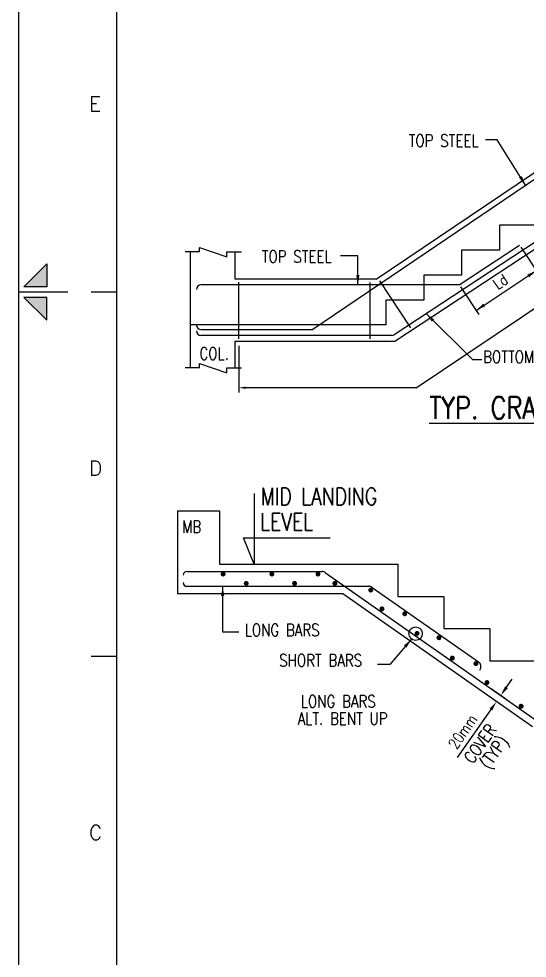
# Model space of a CAD drawing. Extents: x -93349148775 to 1048725102051, y -1180441401940 to 309370.
# Drawn here: x 0 to 103.6, y 161.3 to 352.7 of the extents above; entities that cross this region are included whole.
import ezdxf
from ezdxf.lldxf.tags import DXFTag

# ---------------------------------------------------------------- set-up
doc = ezdxf.new("R2010")
doc.units = 0
doc.header["$LTSCALE"] = 5
doc.header["$MEASUREMENT"] = 0
for name, color, linetype in [('DIM', 5, 'Continuous'), ('FRAME', 6, 'Continuous'), ('HT', 8, 'Continuous'), ('LEVEL', 5, 'Continuous'), ('LINE WORK', 4, 'Continuous'), ('REINF', 6, 'Continuous'), ('sheet', 1, 'Continuous'), ('SUB TITLE', 3, 'Continuous'), ('TEXT', 4, 'Continuous'), ('TITLE', 6, 'Continuous'), ('WALL', 2, 'Continuous')]:
    doc.layers.add(name, color=color, linetype=linetype)
doc.styles.add('ROMANS', font='romans.shx', dxfattribs={"width": 0.8, "height": 2.25})
tags = doc.linetypes.add('HIDDEN', pattern=[0.375, 0.25, -0.125]).pattern_tags.tags
tags[6:7] = [DXFTag(74, 4), DXFTag(75, 0), DXFTag(340, '0'), DXFTag(46, 1.0), DXFTag(50, 0.0), DXFTag(44, 0.0), DXFTag(45, 0.0)]
tags[4:5] = [DXFTag(74, 4), DXFTag(75, 0), DXFTag(340, '0'), DXFTag(46, 1.0), DXFTag(50, 0.0), DXFTag(44, 0.0), DXFTag(45, 0.0)]
doc.dimstyles.new('T1', dxfattribs={"dimtxt": 2.25, "dimasz": 2, "dimexe": 1, "dimexo": 0.5, "dimgap": 1, "dimtad": 1, "dimdec": 0, "dimzin": 1, "dimdsep": 46, "dimtxsty": 'ROMANS', "dimcen": 0.09, "dimclrd": 5, "dimclre": 5, "dimclrt": 4, "dimadec": 0, "dimazin": 0, "dimtfac": 1, "dimtdec": 0, "dimtofl": 0, "dimtmove": 0, "dimatfit": 3, "dimfxl": 0, "dimtolj": 1, "dimtzin": 1, "dimarcsym": 0})

# ---------------------------------------------------------------- blocks, each defined once
blk = doc.blocks.new('MID')
at = {"layer": 'sheet', "color": 2}
for p, q in [((8.94, 1.07), (4.27, 5.74)), ((4.27, 5.74), (4.27, 1.07)), ((0, 0), (10, 0)), ((4.27, 1.07), (8.94, 1.07)), ((8.94, -1.07), (4.27, -5.74)), ((4.27, -1.07), (8.94, -1.07)), ((4.27, -5.74), (4.27, -1.07))]:
    blk.add_line(p, q, dxfattribs=at)
for points in [[(4.27, 5.74), (8.94, 1.07), (4.27, 1.07)], [(4.27, -5.74), (8.94, -1.07), (4.27, -1.07)]]:
    blk.add_solid(points, dxfattribs=at)
blk = doc.blocks.new('*D400')
at = {"layer": 'DEFPOINTS', "color": 5, "linetype": 'ByBlock'}
for p in [(95.84, 216.5, 1002.91), (94.98, 215.26, 1002.91)]:
    blk.add_point(p, dxfattribs=at)
at = {"layer": 'DIM', "color": 5, "linetype": 'ByBlock', "lineweight": -2}
for p, q in [((99.37, 216.48, 1002.91), (100.51, 218.11, 1002.91)), ((95.39, 214.98, 1002.91), (98.17, 213.03, 1002.91)), ((96.25, 216.21, 1002.91), (99.04, 214.26, 1002.91)), ((96.21, 211.96, 1002.91), (89.34, 202.15, 1002.91))]:
    blk.add_line(p, q, dxfattribs=at)
at = {"layer": 'DIM', "color": 5, "linetype": 'ByBlock'}
for points in [[(98.22, 214.84, 1002.91), (99.09, 216.67, 1002.91), (99.64, 216.28, 1002.91)], [(97.36, 213.6, 1002.91), (95.94, 212.15, 1002.91), (96.48, 211.77, 1002.91)]]:
    blk.add_solid(points, dxfattribs=at)
at = {"layer": 'DIM', "color": 4, "linetype": 'ByBlock', "insert": (90.46, 207.46, 1002.91), "char_height": 2.25, "attachment_point": 5, "rotation": 55.0079, "style": 'ROMANS'}
blk.add_mtext('20mm', dxfattribs=at)
blk = doc.blocks.new('*D410')
at = {"layer": 'DEFPOINTS', "color": 5, "linetype": 'ByBlock'}
for p in [(102.03, 306.56), (89.75, 298.46)]:
    blk.add_point(p, dxfattribs=at)
at = {"layer": 'sheet', "color": 5, "linetype": 'ByBlock', "lineweight": -2}
for p, q in [((102.31, 306.14), (106, 300.54)), ((93.17, 293.27), (105.45, 301.37)), ((90.02, 298.04), (93.72, 292.44))]:
    blk.add_line(p, q, dxfattribs=at)
at = {"layer": 'sheet', "color": 5, "linetype": 'ByBlock'}
for points in [[(105.45, 301.37), (103.97, 299.99), (103.6, 300.55)], [(93.17, 293.27), (95.02, 294.1), (94.65, 294.65)]]:
    blk.add_solid(points, dxfattribs=at)
at = {"layer": 'sheet', "color": 4, "linetype": 'ByBlock', "insert": (98.14, 299.1), "char_height": 2.25, "attachment_point": 5, "rotation": 33.3885, "style": 'ROMANS'}
blk.add_mtext('Ld ', dxfattribs=at)

msp = doc.modelspace()

# ---------------------------------------------------------------- linework, layer by layer
at = {"color": 5, "linetype": 'ByBlock'}
for q in [(143.61, 319.56), (46.26, 277.51)]:
    msp.add_line((80.96, 277.51), q, dxfattribs=at)
msp.add_solid([(46.26, 277.74), (46.26, 277.27), (44.86, 277.51)], dxfattribs=at)
at = {"layer": 'DEFPOINTS', "color": 0, "linetype": 'ByBlock'}
msp.add_point((79.91, 289.73), dxfattribs=at)
at = {"layer": 'DIM', "color": 5, "linetype": 'HIDDEN'}
for p, q in [((98, 305.61), (98, 310.69)), ((98, 310.69), (105.72, 310.69)), ((90.29, 305.61), (98, 305.61)), ((90.29, 300.52), (90.29, 305.61)), ((82.57, 295.44), (82.57, 300.52)), ((82.57, 300.52), (90.29, 300.52)), ((74.86, 290.35), (74.86, 295.44)), ((74.86, 295.44), (82.57, 295.44)), ((74.86, 290.35), (35.02, 290.35))]:
    msp.add_line(p, q, dxfattribs=at)
at = {"layer": 'DIM', "color": 5, "linetype": 'Continuous'}
msp.add_line((44.86, 286.02), (44.86, 276.51), dxfattribs=at)
at = {"layer": 'FRAME'}
for points in [[(0, 594), (841, 594), (841, 0), (0, 0)], [(831, 10), (20, 10), (20, 584), (831, 584)]]:
    msp.add_lwpolyline(points, close=True, dxfattribs=at)
at = {"layer": 'HT'}
for p, q in [((33.89, 305.25), (36.79, 305.25)), ((36.79, 305.25), (36.79, 306.1)), ((36.79, 306.1), (42.39, 304.19)), ((42.39, 305.21), (45.37, 305.21)), ((42.39, 304.19), (42.39, 305.21)), ((33.89, 281.62), (36.79, 281.62)), ((36.79, 282.47), (42.39, 280.56)), ((36.79, 281.62), (36.79, 282.47)), ((42.39, 280.56), (42.39, 281.58)), ((42.39, 281.58), (45.37, 281.58))]:
    msp.add_line(p, q, dxfattribs=at)
msp.add_circle((80.85, 227.4, 1002.91), 1.37, dxfattribs=at)
at = {"layer": 'LEVEL', "elevation": 1002.91}
msp.add_lwpolyline([(47.97, 255.98), (47.97, 241.54), (45.78, 246.9), (63.47, 246.9)], dxfattribs=at)
at = {"layer": 'LINE WORK'}
for p, q in [((72.83, 299.63), (133.06, 340.3)), ((76.62, 287.01), (138.33, 327.68)), ((35.02, 281.63), (35.02, 305.26)), ((44.09, 299.63), (44.09, 305.23)), ((72.83, 299.63), (44.09, 299.63)), ((44.09, 281.41), (44.09, 287.01)), ((44.09, 287.01), (76.62, 287.01)), ((32.32, 252.4, 1002.91), (40.93, 252.4, 1002.91)), ((32.32, 252.4, 1002.91), (32.32, 235.55, 1002.91)), ((40.93, 252.4, 1002.91), (40.93, 241.54, 1002.91)), ((40.93, 241.54, 1002.91), (77.25, 241.54, 1002.91)), ((77.25, 241.54, 1002.91), (77.25, 234.99, 1002.91)), ((32.32, 235.55, 1002.91), (66, 235.55, 1002.91)), ((66, 235.55, 1002.91), (104.64, 208.51, 1002.91)), ((77.25, 234.99, 1002.91), (86.61, 234.99, 1002.91)), ((86.61, 234.99, 1002.91), (86.61, 228.44, 1002.91)), ((86.61, 228.44, 1002.91), (95.97, 228.44, 1002.91)), ((95.97, 228.44, 1002.91), (95.97, 221.89, 1002.91)), ((95.97, 221.89, 1002.91), (105.33, 221.89, 1002.91))]:
    msp.add_line(p, q, dxfattribs=at)
at = {"layer": 'REINF'}
for p, q in [((59.69, 289.34), (133.18, 338.98)), ((76.5, 288.33), (151.81, 337.97)), ((89.75, 298.46), (102.03, 306.56)), ((89.75, 298.46), (37.12, 298.46)), ((59.69, 289.34), (37.12, 289.34)), ((75.99, 288.18), (37.12, 288.18)), ((34.25, 240.04, 1002.91), (61.8, 240.04, 1002.91)), ((62.51, 239.82, 1002.91), (105.49, 209.73, 1002.91)), ((34.25, 237.05, 1002.91), (71.3, 237.05, 1002.91)), ((72.01, 236.82, 1002.91), (93.65, 221.68, 1002.91))]:
    msp.add_line(p, q, dxfattribs=at)
at = {"layer": 'REINF', "const_width": 0.499, "elevation": 1002.91}
for points in [[(41.39, 239.54, 1), (41.89, 239.54, 1)], [(51.32, 239.54, 1), (51.82, 239.54, 1)], [(60.71, 239.54, 1), (61.21, 239.54, 1)], [(46.09, 237.64, 1), (46.59, 237.64, 1)], [(55.95, 237.64, 1), (56.45, 237.64, 1)], [(64.15, 237.64, 1), (64.65, 237.64, 1)], [(71.47, 236.28, 1), (71.97, 236.28, 1)], [(73.75, 232.46, 1), (74.25, 232.46, 1)], [(78.39, 231.44, 1), (78.89, 231.44, 1)], [(80.9, 227.45, 1), (81.4, 227.45, 1)], [(85.36, 226.56, 1), (85.85, 226.56, 1)], [(88.09, 222.42, 1), (88.59, 222.42, 1)], [(92.89, 221.3, 1), (93.39, 221.3, 1)], [(95.15, 217.44, 1), (95.65, 217.44, 1)], [(102.11, 212.61, 1), (102.61, 212.61, 1)]]:
    msp.add_lwpolyline(points, format="xyb", close=True, dxfattribs=at)
at = {"layer": 'REINF'}
for centre, radius, start, end in [((37.12, 297.53), 0.935, 90, 180), ((37.12, 290.28), 0.935, 180, 270), ((37.12, 289.11), 0.935, 180, 270), ((75.99, 289.11), 0.935, 270, 303.3885), ((75.99, 289.11), 0.935, 270, 303.3885), ((34.25, 239.3, 1002.91), 0.749, 90, 180), ((61.8, 238.8, 1002.91), 1.25, 55.0087, 90), ((34.25, 237.8, 1002.91), 0.749, 180, 270), ((71.3, 235.8, 1002.91), 1.25, 55.0087, 90), ((92.93, 220.66, 1002.91), 1.25, 325.0087, 55.0087)]:
    msp.add_arc(centre, radius, start, end, dxfattribs=at)
at = {"layer": 'sheet', "color": 2}
for p, q in [((20.01, 297.01), (14.77, 297.01)), ((20.01, 297.01), (14.77, 297.01)), ((20.01, 222.76), (14.77, 222.76)), ((20.01, 222.76), (14.77, 222.76))]:
    msp.add_line(p, q, dxfattribs=at)
at = {"layer": 'TITLE'}
msp.add_arc((72.9, 299.4), 0.935, 270, 304.0321, dxfattribs=at)
at = {"layer": 'WALL'}
for p, q in [((44.86, 287.47), (44.86, 299.05)), ((71.61, 287.47), (71.61, 298.96)), ((79.91, 289.73), (73.59, 299.32))]:
    msp.add_line(p, q, dxfattribs=at)

# ---------------------------------------------------------------- block references
at = {"layer": 'sheet', "color": 2, "xscale": -1}
msp.add_blockref('MID', (10, 297), dxfattribs=at)
msp.add_blockref('MID', (10, 297), dxfattribs=at)

# ---------------------------------------------------------------- texts
at = {"layer": 'sheet', "style": 'ROMANS'}
for s, p in [('E', (14.3, 333.86)), ('D', (14.3, 259.61)), ('C', (14.3, 185.36))]:
    msp.add_text(s, height=3, dxfattribs=at).set_placement(p)
at = {"layer": 'SUB TITLE', "style": 'ROMANS', "width": 0.8}
for s, p in [('MID LANDING', (49.28, 253.61, 1002.91)), ('LEVEL', (49.19, 248.44, 1002.91))]:
    msp.add_text(s, height=3.5, dxfattribs=at).set_placement(p)
at = {"layer": 'TEXT', "style": 'ROMANS', "width": 0.8}
for s, p in [('TOP STEEL', (79.44, 326.61)), ('TOP STEEL', (49.5, 303.01)), ('COL.', (36.82, 283.23)), ('BOTTOM STEEL', (94.62, 282.56)), ('MB', (33.31, 247.94, 1002.91)), ('LONG BARS', (46.04, 226.89, 1002.91)), ('SHORT BARS', (53.06, 220.71, 1002.91)), ('LONG BARS', (57.47, 212.34, 1002.91)), (' ALT. BENT UP', (55.44, 208.84, 1002.91))]:
    msp.add_text(s, height=2.5, dxfattribs=at).set_placement(p)
for s, p in [('COVER', (92.54, 200.75, 1002.91)), ('(TYP)', (95.79, 199.65, 1002.91))]:
    msp.add_text(s, height=2.5, rotation=55.0079, dxfattribs=at).set_placement(p)
at = {"layer": 'TITLE', "style": 'ROMANS', "width": 0.8}
msp.add_text('%%UTYP. CRANK BEAM DETAIL', height=4.5, dxfattribs=at).set_placement((83.65, 271.18))

# ---------------------------------------------------------------- dimensions: what is measured, and where the dimension line sits
at = {"layer": 'DIM'}
dim = msp.add_aligned_dim(p1=(95.84, 216.5, 1002.91), p2=(94.98, 215.26, 1002.91), distance=2.9, text='20mm', dimstyle='T1', dxfattribs=at)
dim.commit()
dim.dimension.update_dxf_attribs({"geometry": '*D400', "text_midpoint": (90.46, 207.46, 1002.91)})
at = {"layer": 'sheet'}
dim = msp.add_aligned_dim(p1=(89.75, 298.46), p2=(102.03, 306.56), distance=-6.21, text='Ld ', dimstyle='T1', dxfattribs=at)
dim.commit()
dim.dimension.update_dxf_attribs({"geometry": '*D410', "text_midpoint": (98.14, 299.1)})

# ---------------------------------------------------------------- leaders
at = {"layer": 'DIM'}
for points in [[(41.54, 237.05, 1002.91), (41.54, 227.8, 1002.91), (44.82, 227.8, 1002.91)], [(80.05, 226.3, 1002.91), (75.62, 221.14, 1002.91), (73.06, 221.14, 1002.91)]]:
    msp.add_leader(points, dimstyle='T1', override={"dimgap": 1, "dimtad": 0}, dxfattribs=at)
at = {"layer": 'sheet'}
for points in [[(103.28, 318.77), (97.46, 328.01), (95.13, 328.01)], [(69.09, 298.46), (69.09, 304.37), (65.56, 304.37)], [(82.99, 292.61), (92.45, 283.29), (94.34, 283.29)]]:
    msp.add_leader(points, dimstyle='T1', override={"dimscale": 1, "dimgap": 1, "dimtad": 1}, dxfattribs=at)

doc.saveas('drawing.dxf')
